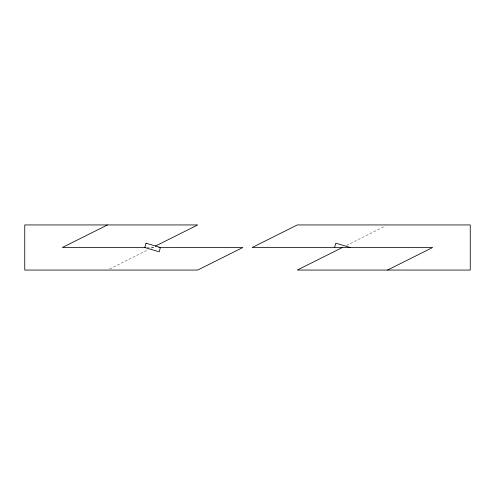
<?xml version="1.0" encoding="UTF-8"?>
<svg xmlns="http://www.w3.org/2000/svg" width="495" height="495" viewBox="0 0 495 495"><rect width="100%" height="100%" fill="white"/><g stroke="black" fill="none" stroke-linecap="round" stroke-linejoin="round"><path stroke-width="0.37" stroke-dasharray="2.48 1.86" d="M109.525 269.033L148.488 249.548M151.222 248.181L153.957 246.819M346.512 245.452L385.475 225.968M146.984 247.5L155.678 247.5"/><path stroke-width="0.74" d="M334.558 247.5L335.851 243.181L350.256 247.5M107.471 224.94L62.351 247.5L145.648 247.5M155.325 246.133L197.715 224.94L24.75 224.94L24.75 270.06L197.715 270.06L242.835 247.5L158.765 247.5M342.41 247.5L297.285 270.06L470.25 270.06L470.25 224.94L297.285 224.94L252.165 247.5L432.649 247.5L387.529 270.06M146.037 243.181L144.738 247.5L159.149 251.819L160.442 247.5L146.037 243.181"/></g></svg>
